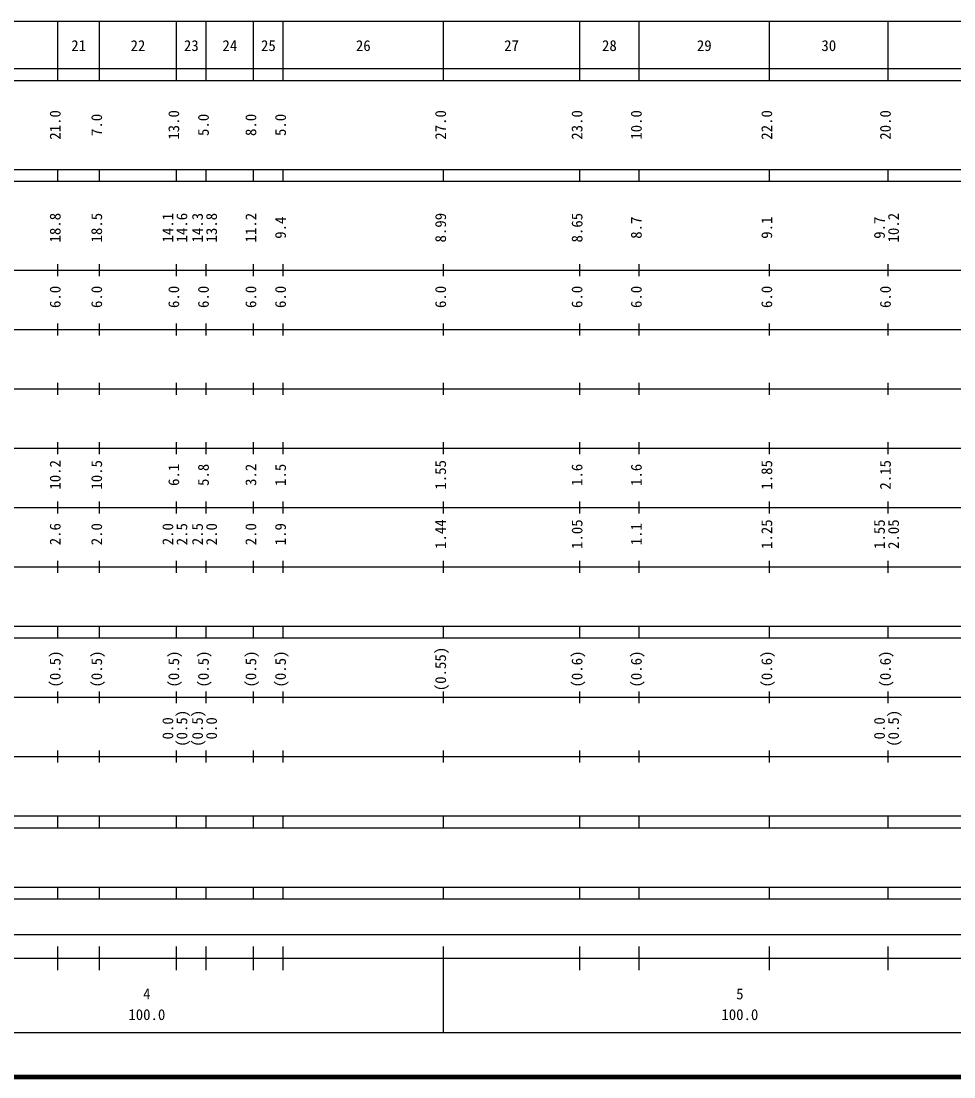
# Model space of a CAD drawing. Units: millimetres on the paper, enlarged 1000 times. Extents: x 40000 to 680000, y 20000 to 380000.
# Drawn here: x 296798 to 454092, y 20000 to 198000 of the extents above; entities that cross this region are included whole.
import ezdxf
from ezdxf.enums import TextEntityAlignment as Align

# ---------------------------------------------------------------- set-up
doc = ezdxf.new("R2010")
doc.units = ezdxf.units.MM
doc.header["$LTSCALE"] = 1000
doc.layers.add('M-TTL', color=2, linetype='Continuous', lineweight=140)
doc.layers.add('M-TTL-BAND', color=7, linetype='Continuous', lineweight=25)
doc.styles.add('ＭＳ ゴシック', font='')
doc.styles.get('ＭＳ ゴシック').set_extended_font_data('MS Gothic')

msp = doc.modelspace()

# ---------------------------------------------------------------- linework, layer by layer
at = {"layer": 'M-TTL'}
msp.add_line((40000, 20000), (680000, 20000), dxfattribs=at)
at = {"layer": 'M-TTL-BAND'}
for p, q in [((68000, 198000), (579000, 198000)), ((303000, 188000), (303000, 198000)), ((310000, 188000), (310000, 198000)), ((323000, 188000), (323000, 198000)), ((328000, 188000), (328000, 198000)), ((336000, 188000), (336000, 198000)), ((341000, 188000), (341000, 198000)), ((368000, 188000), (368000, 198000)), ((391000, 188000), (391000, 198000)), ((401000, 188000), (401000, 198000)), ((423000, 188000), (423000, 198000)), ((443000, 188000), (443000, 198000)), ((40000, 190000), (579000, 190000)), ((40000, 188000), (579000, 188000)), ((40000, 173000), (579000, 173000)), ((303000, 171000), (303000, 173000)), ((310000, 171000), (310000, 173000)), ((323000, 171000), (323000, 173000)), ((328000, 171000), (328000, 173000)), ((336000, 171000), (336000, 173000)), ((341000, 171000), (341000, 173000)), ((368000, 171000), (368000, 173000)), ((391000, 171000), (391000, 173000)), ((401000, 171000), (401000, 173000)), ((423000, 171000), (423000, 173000)), ((443000, 171000), (443000, 173000)), ((40000, 171000), (579000, 171000)), ((303000, 155000), (303000, 157000)), ((310000, 155000), (310000, 157000)), ((323000, 155000), (323000, 157000)), ((328000, 155000), (328000, 157000)), ((336000, 155000), (336000, 157000)), ((341000, 155000), (341000, 157000)), ((368000, 155000), (368000, 157000)), ((391000, 155000), (391000, 157000)), ((401000, 155000), (401000, 157000)), ((423000, 155000), (423000, 157000)), ((443000, 155000), (443000, 157000)), ((40000, 156000), (579000, 156000)), ((46000, 146000), (579000, 146000)), ((303000, 145000), (303000, 147000)), ((310000, 145000), (310000, 147000)), ((323000, 145000), (323000, 147000)), ((328000, 145000), (328000, 147000)), ((336000, 145000), (336000, 147000)), ((341000, 145000), (341000, 147000)), ((368000, 145000), (368000, 147000)), ((391000, 145000), (391000, 147000)), ((401000, 145000), (401000, 147000)), ((423000, 145000), (423000, 147000)), ((443000, 145000), (443000, 147000)), ((52000, 136000), (579000, 136000)), ((303000, 135000), (303000, 137000)), ((310000, 135000), (310000, 137000)), ((323000, 135000), (323000, 137000)), ((328000, 135000), (328000, 137000)), ((336000, 135000), (336000, 137000)), ((341000, 135000), (341000, 137000)), ((368000, 135000), (368000, 137000)), ((391000, 135000), (391000, 137000)), ((401000, 135000), (401000, 137000)), ((423000, 135000), (423000, 137000)), ((443000, 135000), (443000, 137000)), ((303000, 125000), (303000, 127000)), ((310000, 125000), (310000, 127000)), ((323000, 125000), (323000, 127000)), ((328000, 125000), (328000, 127000)), ((336000, 125000), (336000, 127000)), ((341000, 125000), (341000, 127000)), ((368000, 125000), (368000, 127000)), ((391000, 125000), (391000, 127000)), ((401000, 125000), (401000, 127000)), ((423000, 125000), (423000, 127000)), ((443000, 125000), (443000, 127000)), ((46000, 126000), (579000, 126000)), ((52000, 116000), (579000, 116000)), ((303000, 115000), (303000, 117000)), ((310000, 115000), (310000, 117000)), ((323000, 115000), (323000, 117000)), ((328000, 115000), (328000, 117000)), ((336000, 115000), (336000, 117000)), ((341000, 115000), (341000, 117000)), ((368000, 115000), (368000, 117000)), ((391000, 115000), (391000, 117000)), ((401000, 115000), (401000, 117000)), ((423000, 115000), (423000, 117000)), ((443000, 115000), (443000, 117000)), ((303000, 105000), (303000, 107000)), ((310000, 105000), (310000, 107000)), ((323000, 105000), (323000, 107000)), ((328000, 105000), (328000, 107000)), ((336000, 105000), (336000, 107000)), ((341000, 105000), (341000, 107000)), ((368000, 105000), (368000, 107000)), ((391000, 105000), (391000, 107000)), ((401000, 105000), (401000, 107000)), ((423000, 105000), (423000, 107000)), ((443000, 105000), (443000, 107000)), ((46000, 106000), (579000, 106000)), ((40000, 96000), (579000, 96000)), ((303000, 94000), (303000, 96000)), ((310000, 94000), (310000, 96000)), ((323000, 94000), (323000, 96000)), ((328000, 94000), (328000, 96000)), ((336000, 94000), (336000, 96000)), ((341000, 94000), (341000, 96000)), ((368000, 94000), (368000, 96000)), ((391000, 94000), (391000, 96000)), ((401000, 94000), (401000, 96000)), ((423000, 94000), (423000, 96000)), ((443000, 94000), (443000, 96000)), ((40000, 94000), (579000, 94000)), ((49000, 84000), (579000, 84000)), ((303000, 83000), (303000, 85000)), ((310000, 83000), (310000, 85000)), ((323000, 83000), (323000, 85000)), ((328000, 83000), (328000, 85000)), ((336000, 83000), (336000, 85000)), ((341000, 83000), (341000, 85000)), ((368000, 83000), (368000, 85000)), ((391000, 83000), (391000, 85000)), ((401000, 83000), (401000, 85000)), ((423000, 83000), (423000, 85000)), ((443000, 83000), (443000, 85000)), ((303000, 73000), (303000, 75000)), ((310000, 73000), (310000, 75000)), ((323000, 73000), (323000, 75000)), ((328000, 73000), (328000, 75000)), ((336000, 73000), (336000, 75000)), ((341000, 73000), (341000, 75000)), ((368000, 73000), (368000, 75000)), ((391000, 73000), (391000, 75000)), ((401000, 73000), (401000, 75000)), ((423000, 73000), (423000, 75000)), ((443000, 73000), (443000, 75000)), ((40000, 74000), (579000, 74000)), ((40000, 64000), (579000, 64000)), ((303000, 62000), (303000, 64000)), ((310000, 62000), (310000, 64000)), ((323000, 62000), (323000, 64000)), ((328000, 62000), (328000, 64000)), ((336000, 62000), (336000, 64000)), ((341000, 62000), (341000, 64000)), ((368000, 62000), (368000, 64000)), ((391000, 62000), (391000, 64000)), ((401000, 62000), (401000, 64000)), ((423000, 62000), (423000, 64000)), ((443000, 62000), (443000, 64000)), ((40000, 62000), (579000, 62000)), ((40000, 52000), (579000, 52000)), ((303000, 50000), (303000, 52000)), ((310000, 50000), (310000, 52000)), ((323000, 50000), (323000, 52000)), ((328000, 50000), (328000, 52000)), ((336000, 50000), (336000, 52000)), ((341000, 50000), (341000, 52000)), ((368000, 50000), (368000, 52000)), ((391000, 50000), (391000, 52000)), ((401000, 50000), (401000, 52000)), ((423000, 50000), (423000, 52000)), ((443000, 50000), (443000, 52000)), ((40000, 50000), (579000, 50000)), ((134500, 44000), (565000, 44000)), ((303000, 38000), (303000, 42000)), ((310000, 38000), (310000, 42000)), ((323000, 38000), (323000, 42000)), ((328000, 38000), (328000, 42000)), ((336000, 38000), (336000, 42000)), ((341000, 38000), (341000, 42000)), ((368000, 27500), (368000, 42000)), ((391000, 38000), (391000, 42000)), ((401000, 38000), (401000, 42000)), ((423000, 38000), (423000, 42000)), ((443000, 38000), (443000, 42000)), ((40000, 40000), (579000, 40000)), ((68000, 27500), (579000, 27500))]:
    msp.add_line(p, q, dxfattribs=at)

# ---------------------------------------------------------------- texts
at = {"layer": 'M-TTL-BAND', "style": 'ＭＳ ゴシック'}
for s, p in [('21', (306500, 192405)), ('22', (316500, 192405)), ('23', (325500, 192405)), ('24', (332000, 192405)), ('25', (338500, 192405)), ('26', (354500, 192405)), ('27', (379500, 192405)), ('28', (396000, 192405)), ('29', (412000, 192405)), ('30', (433000, 192405)), ('4', (318000, 32523)), ('5', (418000, 32523)), ('100.0', (318000, 29033)), ('100.0', (418000, 29033))]:
    msp.add_text(s, height=1833, dxfattribs=at).set_placement(p, align=Align.BOTTOM_CENTER)
for s, p in [('21.0', (304000, 180500)), ('7.0', (311000, 180500)), ('13.0', (324000, 180500)), ('5.0', (329000, 180500)), ('8.0', (337000, 180500)), ('5.0', (342000, 180500)), ('27.0', (369000, 180500)), ('23.0', (392000, 180500)), ('10.0', (402000, 180500)), ('22.0', (424000, 180500)), ('20.0', (444000, 180500)), ('18.8', (304000, 163174)), ('14.1', (323000, 163174)), ('14.6', (325370, 163174)), ('13.8', (330370, 163174)), ('11.2', (337000, 163174)), ('10.2', (445370, 163174)), ('18.5', (311000, 163174)), ('14.3', (328000, 163174)), ('9.4', (342000, 163174)), ('8.99', (369000, 163174)), ('8.65', (392009, 163174)), ('8.7', (402000, 163174)), ('9.1', (424000, 163174)), ('9.7', (443000, 163174)), ('6.0', (304000, 151500)), ('6.0', (311000, 151500)), ('6.0', (324000, 151500)), ('6.0', (329000, 151500)), ('6.0', (337000, 151500)), ('6.0', (342000, 151500)), ('6.0', (369000, 151500)), ('6.0', (392000, 151500)), ('6.0', (402000, 151500)), ('6.0', (424000, 151500)), ('6.0', (444000, 151500)), ('10.2', (304000, 121500)), ('10.5', (311000, 121500)), ('6.1', (324000, 121500)), ('5.8', (329000, 121500)), ('3.2', (337000, 121500)), ('1.5', (342000, 121500)), ('1.55', (369000, 121500)), ('1.6', (392000, 121500)), ('1.6', (402000, 121500)), ('1.85', (424000, 121500)), ('2.15', (444000, 121500)), ('2.6', (304000, 111500)), ('2.0', (311000, 111500)), ('2.0', (323000, 111500)), ('2.5', (325370, 111500)), ('2.5', (328000, 111500)), ('2.0', (330370, 111500)), ('2.0', (337000, 111500)), ('1.9', (342000, 111500)), ('1.44', (369000, 111500)), ('1.05', (392009, 111500)), ('1.1', (402000, 111500)), ('1.25', (424000, 111500)), ('1.55', (443000, 111500)), ('2.05', (445370, 111500)), ('(0.5)', (304000, 88764)), ('(0.5)', (311000, 88764)), ('(0.5)', (324000, 88764)), ('(0.5)', (329000, 88764)), ('(0.5)', (337000, 88764)), ('(0.5)', (342000, 88764)), ('(0.55)', (369000, 88764)), ('(0.6)', (392000, 88764)), ('(0.6)', (402000, 88764)), ('(0.6)', (424000, 88764)), ('(0.6)', (444000, 88764)), ('0.0', (323000, 78764)), ('(0.5)', (325370, 78764)), ('(0.5)', (328000, 78764)), ('0.0', (330370, 78764)), ('0.0', (443000, 78764)), ('(0.5)', (445370, 78764))]:
    msp.add_text(s, height=1833, rotation=90, dxfattribs=at).set_placement(p, align=Align.BOTTOM_CENTER)

doc.saveas('drawing.dxf')
